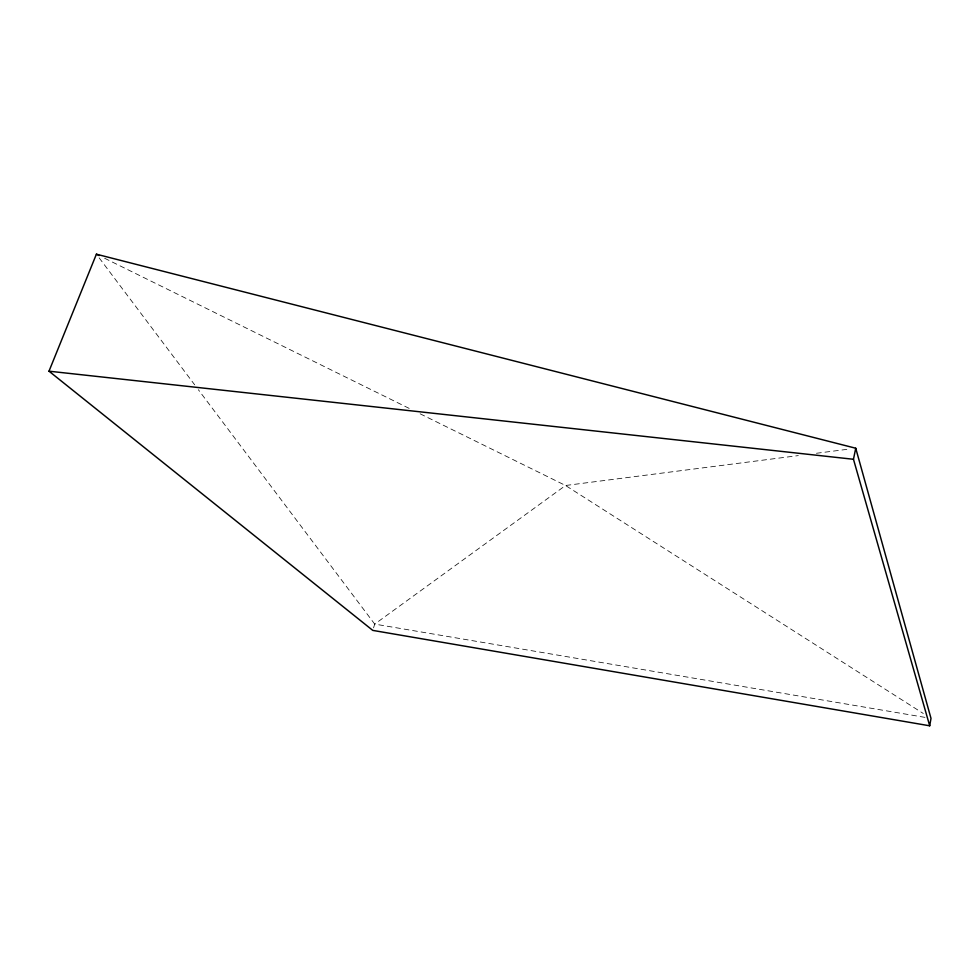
<?xml version="1.0" encoding="UTF-8"?>
<svg xmlns="http://www.w3.org/2000/svg" width="980" height="980" viewBox="0 0 980 980"><rect width="100%" height="100%" fill="white"/><g stroke="black" fill="none" stroke-linecap="round" stroke-linejoin="round"><path stroke-width="0.73" stroke-dasharray="4.9 3.68" d="M373.552 627.874L374.715 624.101L565.546 485.492L798.308 455.602M816.438 453.274L849.685 449.012M924.973 717.372L374.715 624.101L198.352 389.709M104.627 258.255L410.534 409.064M420.138 413.805L565.546 485.492L923.283 713.477M99.151 257.863L194.677 384.822"/><path stroke-width="1.47" d="M929.702 725.8L931 718.389L855.736 448.228L96.395 254.2L49 371.187L372.78 630.397L929.702 725.8L853.47 459.277L855.736 448.228M49 371.187L853.47 459.277M96.395 254.2L99.139 255.547"/></g></svg>
